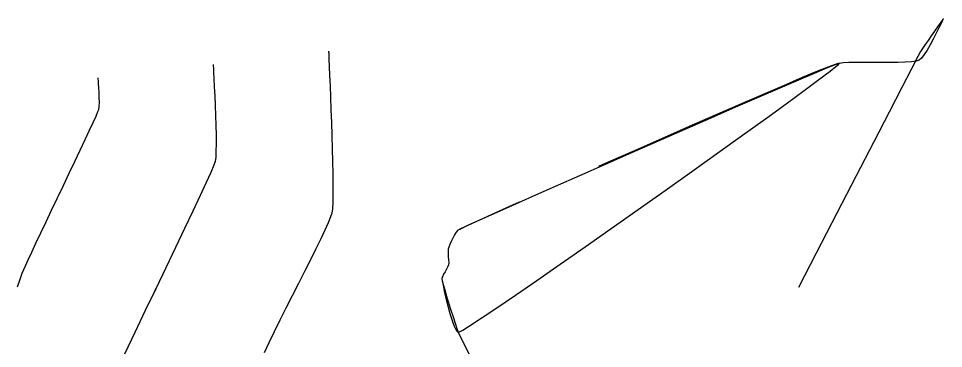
# Model space of a CAD drawing. Header units: metres. Extents: x 708868 to 711043, y 5411316 to 5413138.
# Drawn here: x 709149.2 to 709354.7, y 5412120.2 to 5412193.5 of the extents above; entities that cross this region are included whole.
import ezdxf

# ---------------------------------------------------------------- set-up
doc = ezdxf.new("R2010")
doc.units = ezdxf.units.M
for name, color, linetype in [('Rionegro 2010_Contours', 7, 'Continuous'), ('Rionegro 2014_Contours', 7, 'Continuous'), ('Rionegro 2018_Contours', 7, 'Continuous')]:
    doc.layers.add(name, color=color, linetype=linetype)

msp = doc.modelspace()

# ---------------------------------------------------------------- linework, layer by layer
at = {"layer": 'Rionegro 2010_Contours'}
for points in [[(709354.67, 5412193.48, 241), (709354.63, 5412193.42, 241), (709354.52, 5412193.27, 241), (709354.3, 5412192.96, 241), (709353.92, 5412192.42, 241), (709353.33, 5412191.6, 241), (709352.66, 5412190.65, 241), (709351.94, 5412189.64, 241), (709351.24, 5412188.63, 241), (709350.58, 5412187.67, 241), (709350.02, 5412186.83, 241), (709349.59, 5412186.16, 241), (709349, 5412185.05, 241), (709347.58, 5412182.31, 241), (709345.41, 5412178.12, 241), (709342.58, 5412172.65, 241), (709339.18, 5412166.07, 241), (709335.29, 5412158.55, 241), (709331.01, 5412150.26, 241), (709326.42, 5412141.37, 241), (709322.44, 5412133.7, 241)], [(709192.47, 5412183.24, 239), (709192.47, 5412183.16, 239), (709192.48, 5412182.93, 239), (709192.5, 5412182.44, 239), (709192.54, 5412181.54, 239), (709192.61, 5412180.06, 239), (709192.7, 5412178.28, 239), (709192.79, 5412176.28, 239), (709192.88, 5412174.12, 239), (709192.97, 5412171.91, 239), (709193.03, 5412169.7, 239), (709193.08, 5412167.6, 239), (709193.09, 5412165.67, 239), (709193.07, 5412164, 239), (709193.01, 5412162.66, 239), (709192.89, 5412161.75, 239), (709192.59, 5412160.91, 239), (709191.91, 5412159.31, 239), (709190.87, 5412157.02, 239), (709189.53, 5412154.13, 239), (709187.93, 5412150.71, 239), (709186.1, 5412146.84, 239), (709184.09, 5412142.62, 239), (709181.94, 5412138.12, 239), (709179.69, 5412133.42, 239), (709179.37, 5412132.76, 239)], [(709260.41, 5412152.69, 241), (709259.07, 5412152.09, 241), (709254.99, 5412150.24, 241), (709251.61, 5412148.7, 241), (709249.03, 5412147.51, 241), (709247.36, 5412146.73, 241), (709246.72, 5412146.39, 241), (709246.39, 5412145.99, 241), (709246.03, 5412145.41, 241), (709245.66, 5412144.72, 241), (709245.31, 5412143.98, 241), (709245.01, 5412143.28, 241), (709244.78, 5412142.68, 241), (709244.65, 5412142.26, 241), (709244.61, 5412141.8, 241), (709244.63, 5412141.2, 241), (709244.68, 5412140.53, 241), (709244.74, 5412139.86, 241), (709244.76, 5412139.26, 241), (709244.72, 5412138.8, 241), (709244.7, 5412138.72, 241), (709244.65, 5412138.55, 241), (709244.52, 5412138.27, 241), (709244.29, 5412137.83, 241), (709243.96, 5412137.24, 241), (709243.64, 5412136.66, 241), (709243.39, 5412136.13, 241), (709243.27, 5412135.7, 241), (709243.33, 5412135.21, 241), (709243.5, 5412134.24, 241), (709243.78, 5412132.9, 241), (709244.15, 5412131.34, 241), (709244.57, 5412129.65, 241), (709245.04, 5412127.98, 241), (709245.52, 5412126.43, 241), (709246.01, 5412125.14, 241), (709246.38, 5412124.37, 241), (709246.64, 5412123.99, 241), (709246.81, 5412123.84, 241), (709246.89, 5412123.8, 241), (709246.95, 5412123.8, 241), (709247.2, 5412123.91, 241), (709247.89, 5412124.29, 241), (709249.36, 5412125.2, 241), (709252.01, 5412126.92, 241), (709255.46, 5412129.23, 241), (709259.59, 5412132.05, 241), (709264.31, 5412135.29, 241), (709269.5, 5412138.89, 241), (709275.06, 5412142.77, 241), (709280.88, 5412146.85, 241), (709286.84, 5412151.05, 241), (709292.85, 5412155.3, 241), (709298.79, 5412159.51, 241), (709304.56, 5412163.62, 241), (709310.05, 5412167.55, 241), (709315.14, 5412171.22, 241), (709319.74, 5412174.56, 241), (709323.73, 5412177.48, 241), (709327.01, 5412179.91, 241), (709329.47, 5412181.78, 241), (709330.77, 5412182.81, 241), (709331.32, 5412183.29, 241), (709331.47, 5412183.47, 241), (709331.48, 5412183.51, 241), (709331.44, 5412183.52, 241), (709331.24, 5412183.49, 241), (709330.61, 5412183.29, 241), (709329.22, 5412182.77, 241), (709326.67, 5412181.75, 241), (709323.31, 5412180.35, 241), (709319.25, 5412178.63, 241), (709314.59, 5412176.63, 241), (709309.45, 5412174.4, 241), (709303.93, 5412172, 241), (709298.14, 5412169.46, 241), (709292.18, 5412166.84, 241), (709286.18, 5412164.18, 241), (709280.22, 5412161.54, 241), (709278.05, 5412160.58, 241)], [(709166.84, 5412180.28, 238), (709166.84, 5412180.21, 238), (709166.85, 5412180.04, 238), (709166.87, 5412179.68, 238), (709166.91, 5412179.06, 238), (709166.97, 5412178.1, 238), (709167.03, 5412177.02, 238), (709167.07, 5412175.9, 238), (709167.09, 5412174.84, 238), (709167.06, 5412173.92, 238), (709166.97, 5412173.22, 238), (709166.79, 5412172.72, 238), (709166.37, 5412171.74, 238), (709165.74, 5412170.34, 238), (709164.92, 5412168.57, 238), (709163.95, 5412166.5, 238), (709162.86, 5412164.19, 238), (709161.67, 5412161.68, 238), (709160.41, 5412159.03, 238), (709159.11, 5412156.31, 238), (709157.8, 5412153.57, 238), (709156.5, 5412150.86, 238), (709156.32, 5412150.48, 238)]]:
    msp.add_polyline3d(points, dxfattribs=at)
at = {"layer": 'Rionegro 2014_Contours'}
for points in [[(709354.67, 5412193.48, 241), (709354.63, 5412193.42, 241), (709354.54, 5412193.24, 241), (709354.36, 5412192.89, 241), (709354.05, 5412192.25, 241), (709353.57, 5412191.25, 241), (709353, 5412190.09, 241), (709352.37, 5412188.86, 241), (709351.71, 5412187.63, 241), (709351.05, 5412186.47, 241), (709350.4, 5412185.46, 241), (709349.79, 5412184.69, 241), (709349.26, 5412184.21, 241), (709348.62, 5412184, 241), (709347.56, 5412183.86, 241), (709346.17, 5412183.77, 241), (709344.52, 5412183.73, 241), (709342.69, 5412183.71, 241), (709340.76, 5412183.72, 241), (709338.81, 5412183.74, 241), (709336.92, 5412183.74, 241), (709335.16, 5412183.74, 241), (709333.62, 5412183.7, 241), (709332.36, 5412183.63, 241), (709331.48, 5412183.51, 241), (709330.58, 5412183.19, 241), (709328.71, 5412182.43, 241), (709325.97, 5412181.29, 241), (709322.48, 5412179.81, 241), (709318.33, 5412178.02, 241), (709313.62, 5412175.99, 241), (709308.46, 5412173.76, 241), (709302.96, 5412171.36, 241), (709297.21, 5412168.85, 241), (709291.32, 5412166.27, 241), (709285.39, 5412163.66, 241), (709279.52, 5412161.08, 241), (709273.83, 5412158.57, 241), (709268.4, 5412156.17, 241), (709263.35, 5412153.93, 241), (709258.78, 5412151.9, 241), (709254.79, 5412150.11, 241), (709251.49, 5412148.62, 241), (709248.97, 5412147.48, 241), (709247.35, 5412146.72, 241), (709246.72, 5412146.39, 241), (709246.39, 5412145.99, 241), (709246.03, 5412145.41, 241), (709245.66, 5412144.72, 241), (709245.31, 5412143.98, 241), (709245.01, 5412143.28, 241), (709244.78, 5412142.68, 241), (709244.65, 5412142.26, 241), (709244.61, 5412141.8, 241), (709244.63, 5412141.2, 241), (709244.68, 5412140.53, 241), (709244.74, 5412139.86, 241), (709244.76, 5412139.26, 241), (709244.72, 5412138.8, 241), (709244.57, 5412138.37, 241), (709244.29, 5412137.83, 241), (709243.96, 5412137.24, 241), (709243.64, 5412136.66, 241), (709243.39, 5412136.13, 241), (709243.27, 5412135.7, 241), (709243.34, 5412135.26, 241), (709243.55, 5412134.4, 241), (709243.87, 5412133.23, 241), (709244.28, 5412131.84, 241), (709244.74, 5412130.3, 241), (709245.23, 5412128.73, 241), (709245.72, 5412127.2, 241), (709246.18, 5412125.81, 241), (709246.58, 5412124.64, 241), (709246.89, 5412123.8, 241), (709247.24, 5412123.03, 241), (709248.04, 5412121.41, 241), (709249.22, 5412119.02, 241)], [(709218.1, 5412186.2, 240), (709218.1, 5412186.11, 240), (709218.11, 5412185.88, 240), (709218.13, 5412185.37, 240), (709218.17, 5412184.41, 240), (709218.24, 5412182.81, 240), (709218.32, 5412180.82, 240), (709218.41, 5412178.52, 240), (709218.52, 5412175.97, 240), (709218.62, 5412173.23, 240), (709218.72, 5412170.37, 240), (709218.82, 5412167.46, 240), (709218.9, 5412164.56, 240), (709218.97, 5412161.74, 240), (709219.02, 5412159.08, 240), (709219.05, 5412156.62, 240), (709219.04, 5412154.45, 240), (709219, 5412152.62, 240), (709218.93, 5412151.21, 240), (709218.81, 5412150.27, 240), (709218.53, 5412149.41, 240), (709218.01, 5412148.13, 240), (709217.27, 5412146.49, 240), (709216.34, 5412144.54, 240), (709215.25, 5412142.32, 240), (709214.04, 5412139.9, 240), (709212.74, 5412137.32, 240), (709211.38, 5412134.63, 240), (709209.99, 5412131.89, 240), (709208.61, 5412129.16, 240), (709207.27, 5412126.47, 240), (709205.99, 5412123.89, 240), (709204.82, 5412121.47, 240), (709203.77, 5412119.25, 240)], [(709192.47, 5412183.24, 239), (709192.47, 5412183.16, 239), (709192.48, 5412182.93, 239), (709192.5, 5412182.44, 239), (709192.54, 5412181.54, 239), (709192.61, 5412180.06, 239), (709192.7, 5412178.28, 239), (709192.79, 5412176.28, 239), (709192.88, 5412174.12, 239), (709192.97, 5412171.91, 239), (709193.03, 5412169.7, 239), (709193.08, 5412167.6, 239), (709193.09, 5412165.67, 239), (709193.07, 5412164, 239), (709193.01, 5412162.66, 239), (709192.89, 5412161.75, 239), (709192.59, 5412160.91, 239), (709191.91, 5412159.31, 239), (709190.87, 5412157.02, 239), (709189.53, 5412154.13, 239), (709187.93, 5412150.71, 239), (709186.1, 5412146.84, 239), (709184.09, 5412142.62, 239), (709181.94, 5412138.12, 239), (709179.69, 5412133.42, 239), (709177.38, 5412128.6, 239), (709175.05, 5412123.75, 239), (709172.75, 5412118.95, 239)], [(709166.84, 5412180.28, 238), (709166.84, 5412180.21, 238), (709166.85, 5412180.04, 238), (709166.87, 5412179.68, 238), (709166.91, 5412179.06, 238), (709166.97, 5412178.1, 238), (709167.03, 5412177.02, 238), (709167.07, 5412175.9, 238), (709167.09, 5412174.84, 238), (709167.06, 5412173.92, 238), (709166.97, 5412173.22, 238), (709166.79, 5412172.72, 238), (709166.37, 5412171.74, 238), (709165.74, 5412170.34, 238), (709164.92, 5412168.57, 238), (709163.95, 5412166.5, 238), (709162.86, 5412164.19, 238), (709161.67, 5412161.68, 238), (709160.41, 5412159.03, 238), (709159.11, 5412156.31, 238), (709157.8, 5412153.57, 238), (709156.5, 5412150.86, 238), (709155.25, 5412148.24, 238), (709154.07, 5412145.77, 238), (709153, 5412143.5, 238), (709152.06, 5412141.5, 238), (709151.27, 5412139.81, 238), (709150.67, 5412138.5, 238), (709150.29, 5412137.63, 238), (709149.98, 5412136.82, 238), (709149.51, 5412135.54, 238), (709148.91, 5412133.83, 238)]]:
    msp.add_polyline3d(points, dxfattribs=at)
at = {"layer": 'Rionegro 2018_Contours'}
for points in [[(709354.67, 5412193.48, 241), (709354.63, 5412193.42, 241), (709354.54, 5412193.24, 241), (709354.36, 5412192.89, 241), (709354.05, 5412192.25, 241), (709353.57, 5412191.25, 241), (709353, 5412190.09, 241), (709352.37, 5412188.86, 241), (709351.71, 5412187.63, 241), (709351.05, 5412186.47, 241), (709350.4, 5412185.46, 241), (709349.79, 5412184.69, 241), (709349.26, 5412184.21, 241), (709348.62, 5412184, 241), (709347.56, 5412183.86, 241), (709346.17, 5412183.77, 241), (709344.52, 5412183.73, 241), (709342.69, 5412183.71, 241), (709340.76, 5412183.72, 241), (709338.81, 5412183.74, 241), (709336.92, 5412183.74, 241), (709335.16, 5412183.74, 241), (709333.62, 5412183.7, 241), (709332.36, 5412183.63, 241), (709331.48, 5412183.51, 241), (709330.58, 5412183.19, 241), (709328.71, 5412182.43, 241), (709325.97, 5412181.29, 241), (709322.48, 5412179.81, 241), (709318.33, 5412178.02, 241), (709313.62, 5412175.99, 241), (709308.46, 5412173.76, 241), (709302.96, 5412171.36, 241), (709297.21, 5412168.85, 241), (709291.32, 5412166.27, 241), (709285.39, 5412163.66, 241), (709279.52, 5412161.08, 241), (709273.83, 5412158.57, 241), (709268.4, 5412156.17, 241), (709263.35, 5412153.93, 241), (709258.78, 5412151.9, 241), (709254.79, 5412150.11, 241), (709251.49, 5412148.62, 241), (709248.97, 5412147.48, 241), (709247.35, 5412146.72, 241), (709246.72, 5412146.39, 241), (709246.39, 5412145.99, 241), (709246.03, 5412145.41, 241), (709245.66, 5412144.72, 241), (709245.31, 5412143.98, 241), (709245.01, 5412143.28, 241), (709244.78, 5412142.68, 241), (709244.65, 5412142.26, 241), (709244.61, 5412141.8, 241), (709244.63, 5412141.2, 241), (709244.68, 5412140.53, 241), (709244.74, 5412139.86, 241), (709244.76, 5412139.26, 241), (709244.72, 5412138.8, 241), (709244.57, 5412138.37, 241), (709244.29, 5412137.83, 241), (709243.96, 5412137.24, 241), (709243.64, 5412136.66, 241), (709243.39, 5412136.13, 241), (709243.27, 5412135.7, 241), (709243.34, 5412135.26, 241), (709243.55, 5412134.4, 241), (709243.87, 5412133.23, 241), (709244.28, 5412131.84, 241), (709244.74, 5412130.3, 241), (709245.23, 5412128.73, 241), (709245.72, 5412127.2, 241), (709246.18, 5412125.81, 241), (709246.58, 5412124.64, 241), (709246.89, 5412123.8, 241), (709247.24, 5412123.03, 241), (709248.04, 5412121.41, 241), (709249.22, 5412119.02, 241)], [(709218.1, 5412186.2, 240), (709218.1, 5412186.11, 240), (709218.11, 5412185.88, 240), (709218.13, 5412185.37, 240), (709218.17, 5412184.41, 240), (709218.24, 5412182.81, 240), (709218.32, 5412180.82, 240), (709218.41, 5412178.52, 240), (709218.52, 5412175.97, 240), (709218.62, 5412173.23, 240), (709218.72, 5412170.37, 240), (709218.82, 5412167.46, 240), (709218.9, 5412164.56, 240), (709218.97, 5412161.74, 240), (709219.02, 5412159.08, 240), (709219.05, 5412156.62, 240), (709219.04, 5412154.45, 240), (709219, 5412152.62, 240), (709218.93, 5412151.21, 240), (709218.81, 5412150.27, 240), (709218.53, 5412149.41, 240), (709218.01, 5412148.13, 240), (709217.27, 5412146.49, 240), (709216.34, 5412144.54, 240), (709215.25, 5412142.32, 240), (709214.04, 5412139.9, 240), (709212.74, 5412137.32, 240), (709211.38, 5412134.63, 240), (709209.99, 5412131.89, 240), (709208.61, 5412129.16, 240), (709207.27, 5412126.47, 240), (709205.99, 5412123.89, 240), (709204.82, 5412121.47, 240), (709203.77, 5412119.25, 240)], [(709192.47, 5412183.24, 239), (709192.47, 5412183.16, 239), (709192.48, 5412182.93, 239), (709192.5, 5412182.44, 239), (709192.54, 5412181.54, 239), (709192.61, 5412180.06, 239), (709192.7, 5412178.28, 239), (709192.79, 5412176.28, 239), (709192.88, 5412174.12, 239), (709192.97, 5412171.91, 239), (709193.03, 5412169.7, 239), (709193.08, 5412167.6, 239), (709193.09, 5412165.67, 239), (709193.07, 5412164, 239), (709193.01, 5412162.66, 239), (709192.89, 5412161.75, 239), (709192.59, 5412160.91, 239), (709191.91, 5412159.31, 239), (709190.87, 5412157.02, 239), (709189.53, 5412154.13, 239), (709187.93, 5412150.71, 239), (709186.1, 5412146.84, 239), (709184.09, 5412142.62, 239), (709181.94, 5412138.12, 239), (709179.69, 5412133.42, 239), (709177.38, 5412128.6, 239), (709175.05, 5412123.75, 239), (709172.75, 5412118.95, 239)], [(709166.84, 5412180.28, 238), (709166.84, 5412180.21, 238), (709166.85, 5412180.04, 238), (709166.87, 5412179.68, 238), (709166.91, 5412179.06, 238), (709166.97, 5412178.1, 238), (709167.03, 5412177.02, 238), (709167.07, 5412175.9, 238), (709167.09, 5412174.84, 238), (709167.06, 5412173.92, 238), (709166.97, 5412173.22, 238), (709166.79, 5412172.72, 238), (709166.37, 5412171.74, 238), (709165.74, 5412170.34, 238), (709164.92, 5412168.57, 238), (709163.95, 5412166.5, 238), (709162.86, 5412164.19, 238), (709161.67, 5412161.68, 238), (709160.41, 5412159.03, 238), (709159.11, 5412156.31, 238), (709157.8, 5412153.57, 238), (709156.5, 5412150.86, 238), (709155.25, 5412148.24, 238), (709154.07, 5412145.77, 238), (709153, 5412143.5, 238), (709152.06, 5412141.5, 238), (709151.27, 5412139.81, 238), (709150.67, 5412138.5, 238), (709150.29, 5412137.63, 238), (709149.98, 5412136.82, 238), (709149.51, 5412135.54, 238), (709148.91, 5412133.83, 238)]]:
    msp.add_polyline3d(points, dxfattribs=at)

doc.saveas('drawing.dxf')
